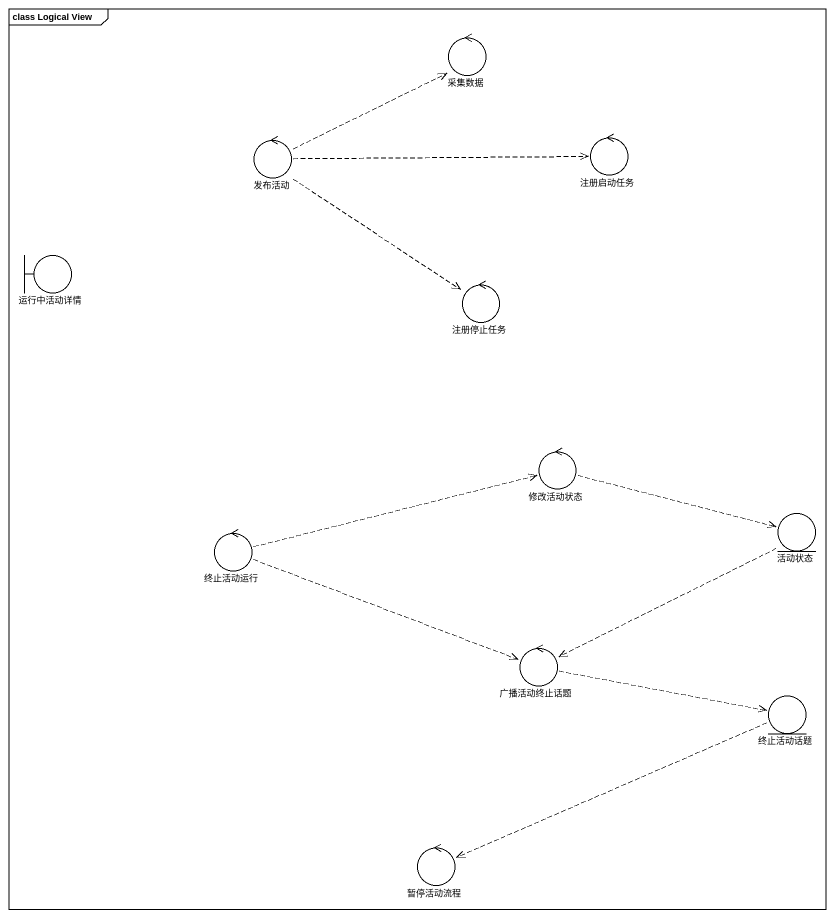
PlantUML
@startuml
mainframe class Logical View
control 采集数据
control 发布活动
control 注册启动任务
boundary 运行中活动详情
control 注册停止任务
control 修改活动状态
control 终止活动运行
entity 活动状态
control 广播活动终止话题
entity 终止活动话题
control 暂停活动流程
发布活动 .right.> 采集数据
发布活动 .right.> 注册启动任务
发布活动 ..> 注册停止任务
修改活动状态 .right.> 活动状态
终止活动运行 .right.> 修改活动状态
终止活动运行 .right.> 广播活动终止话题
活动状态 .left.> 广播活动终止话题
广播活动终止话题 .right.> 终止活动话题
终止活动话题 .left.> 暂停活动流程
@enduml
